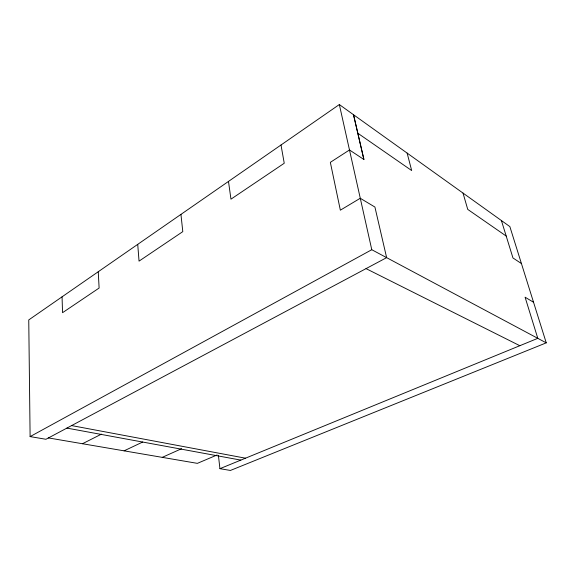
<?xml version="1.0" encoding="UTF-8"?>
<svg xmlns="http://www.w3.org/2000/svg" width="575" height="575" viewBox="0 0 575 575"><rect width="100%" height="100%" fill="white"/><g stroke="black" fill="none" stroke-linecap="round" stroke-linejoin="round"><path stroke-width="0.86" d="M339.336 104.549L28.75 319.93L30.108 436.598L45.935 439.271L386.63 257.643L374.914 207.043L360.252 198.274L340.35 210.177L330.338 162.344L349.485 149.967L363.91 159.491L353.517 114.734L339.336 104.549L371.781 249.715L546.25 342.851L230.41 470.451L219.93 468.675L218.407 455.364M30.108 436.598L371.781 249.715M82.462 443.735L101.444 434.139M124.085 450.843L142.701 442.024M162.251 457.355L181.628 448.687M217.07 454.983L197.369 463.357L48.278 437.898M219.93 468.675L537.798 338.337L525.083 297.189L533.543 302.263M66.894 428.102L240.817 460.108M71.623 425.579L245.511 458.189M366.038 268.618L519.829 345.704M521.424 263.551L512.965 257.967L501.407 220.541M546.25 342.851L509.86 226.593L353.517 114.734L357.801 133.213L411.678 170.552L407.129 153.087M506.194 236.052L467.741 209.401L463.012 193.071M357.801 133.213L363.91 159.491M281.002 145.008L284.244 163.25L230.963 199.166L228.483 181.427M180.945 214.389L182.8 231.632L139.042 261.129L137.727 244.361M98.253 271.738L99.116 288.039L62.546 312.692L62.057 296.837"/></g></svg>
